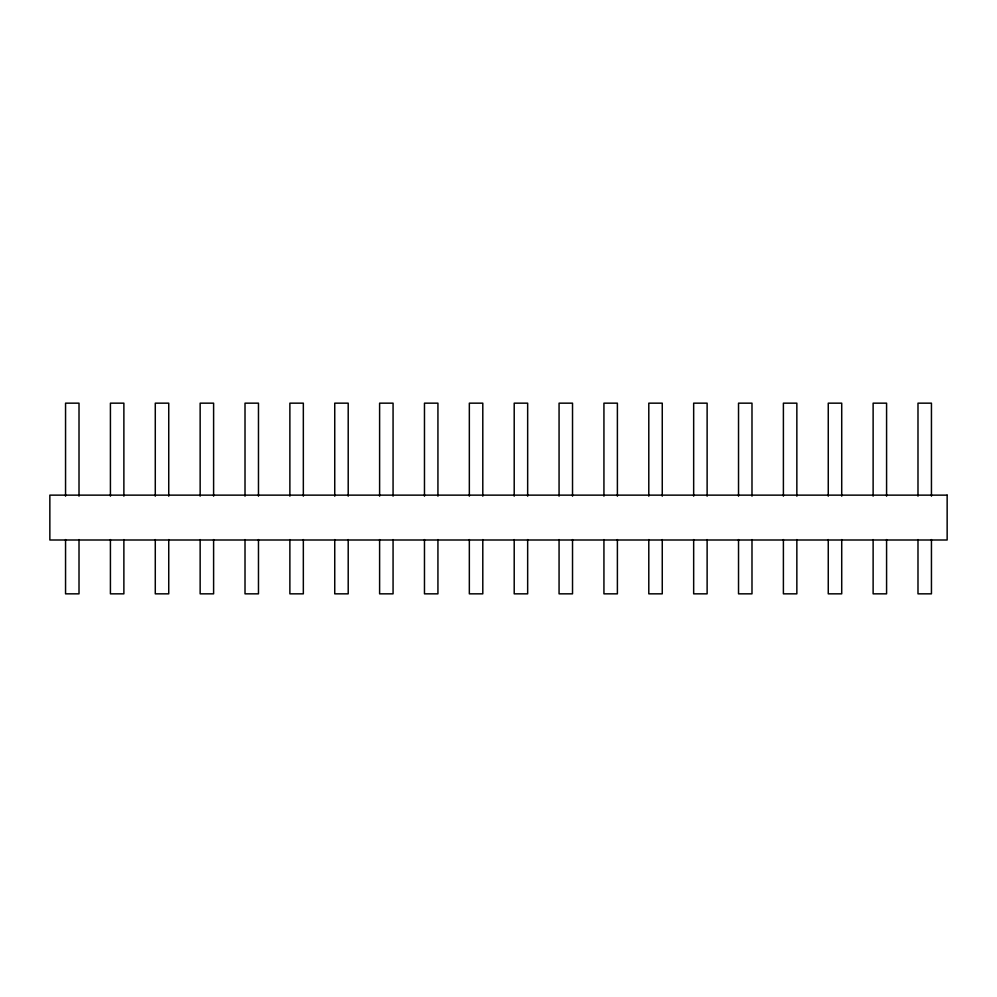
<?xml version="1.0" encoding="UTF-8"?>
<svg xmlns="http://www.w3.org/2000/svg" width="997" height="997" viewBox="0 0 997 997"><rect width="100%" height="100%" fill="white"/><g stroke="black" fill="none" stroke-linecap="round" stroke-linejoin="round"><path stroke-width="1.5" d="M931.447 496.17L931.447 403.162L917.988 403.162L917.988 496.17M931.447 539.576L931.447 593.838L917.988 593.838L917.988 539.576M886.582 496.17L886.582 403.162L873.123 403.162L873.123 496.17M886.582 539.576L886.582 593.838L873.123 593.838L873.123 539.576M841.717 496.17L841.717 403.162L828.258 403.162L828.258 496.17M841.717 539.576L841.717 593.838L828.258 593.838L828.258 539.576M796.852 496.17L796.852 403.162L783.393 403.162L783.393 496.17M796.852 539.576L796.852 593.838L783.393 593.838L783.393 539.576M751.987 496.17L751.987 403.162L738.528 403.162L738.528 496.17M751.987 539.576L751.987 593.838L738.528 593.838L738.528 539.576M707.122 496.17L707.122 403.162L693.663 403.162L693.663 496.17M707.122 539.576L707.122 593.838L693.663 593.838L693.663 539.576M662.257 496.17L662.257 403.162L648.798 403.162L648.798 496.17M662.257 539.576L662.257 593.838L648.798 593.838L648.798 539.576M617.392 496.17L617.392 403.162L603.933 403.162L603.933 496.17M617.392 539.576L617.392 593.838L603.933 593.838L603.933 539.576M572.527 496.17L572.527 403.162L559.068 403.162L559.068 496.17M572.527 539.576L572.527 593.838L559.068 593.838L559.068 539.576M527.662 496.17L527.662 403.162L514.203 403.162L514.203 496.17M527.662 539.576L527.662 593.838L514.203 593.838L514.203 539.576M482.797 496.17L482.797 403.162L469.338 403.162L469.338 496.17M482.797 539.576L482.797 593.838L469.338 593.838L469.338 539.576M437.932 496.17L437.932 403.162L424.473 403.162L424.473 496.17M437.932 539.576L437.932 593.838L424.473 593.838L424.473 539.576M393.067 496.17L393.067 403.162L379.608 403.162L379.608 496.17M393.067 539.576L393.067 593.838L379.608 593.838L379.608 539.576M348.202 496.17L348.202 403.162L334.743 403.162L334.743 496.17M348.202 539.576L348.202 593.838L334.743 593.838L334.743 539.576M303.337 496.17L303.337 403.162L289.878 403.162L289.878 496.17M303.337 539.576L303.337 593.838L289.878 593.838L289.878 539.576M258.472 496.17L258.472 403.162L245.013 403.162L245.013 496.17M258.472 539.576L258.472 593.838L245.013 593.838L245.013 539.576M213.607 496.17L213.607 403.162L200.148 403.162L200.148 496.17M213.607 539.576L213.607 593.838L200.148 593.838L200.148 539.576M168.742 496.17L168.742 403.162L155.283 403.162L155.283 496.17M168.742 539.576L168.742 593.838L155.283 593.838L155.283 539.576M123.877 496.17L123.877 403.162L110.418 403.162L110.418 496.17M123.877 539.576L123.877 593.838L110.418 593.838L110.418 539.576M79.012 496.17L79.012 403.162L65.553 403.162L65.553 496.17M79.012 539.576L79.012 593.838L65.553 593.838L65.553 539.576M947.15 495.135L49.85 495.135L49.85 540L947.15 540L947.15 495.135"/></g></svg>
